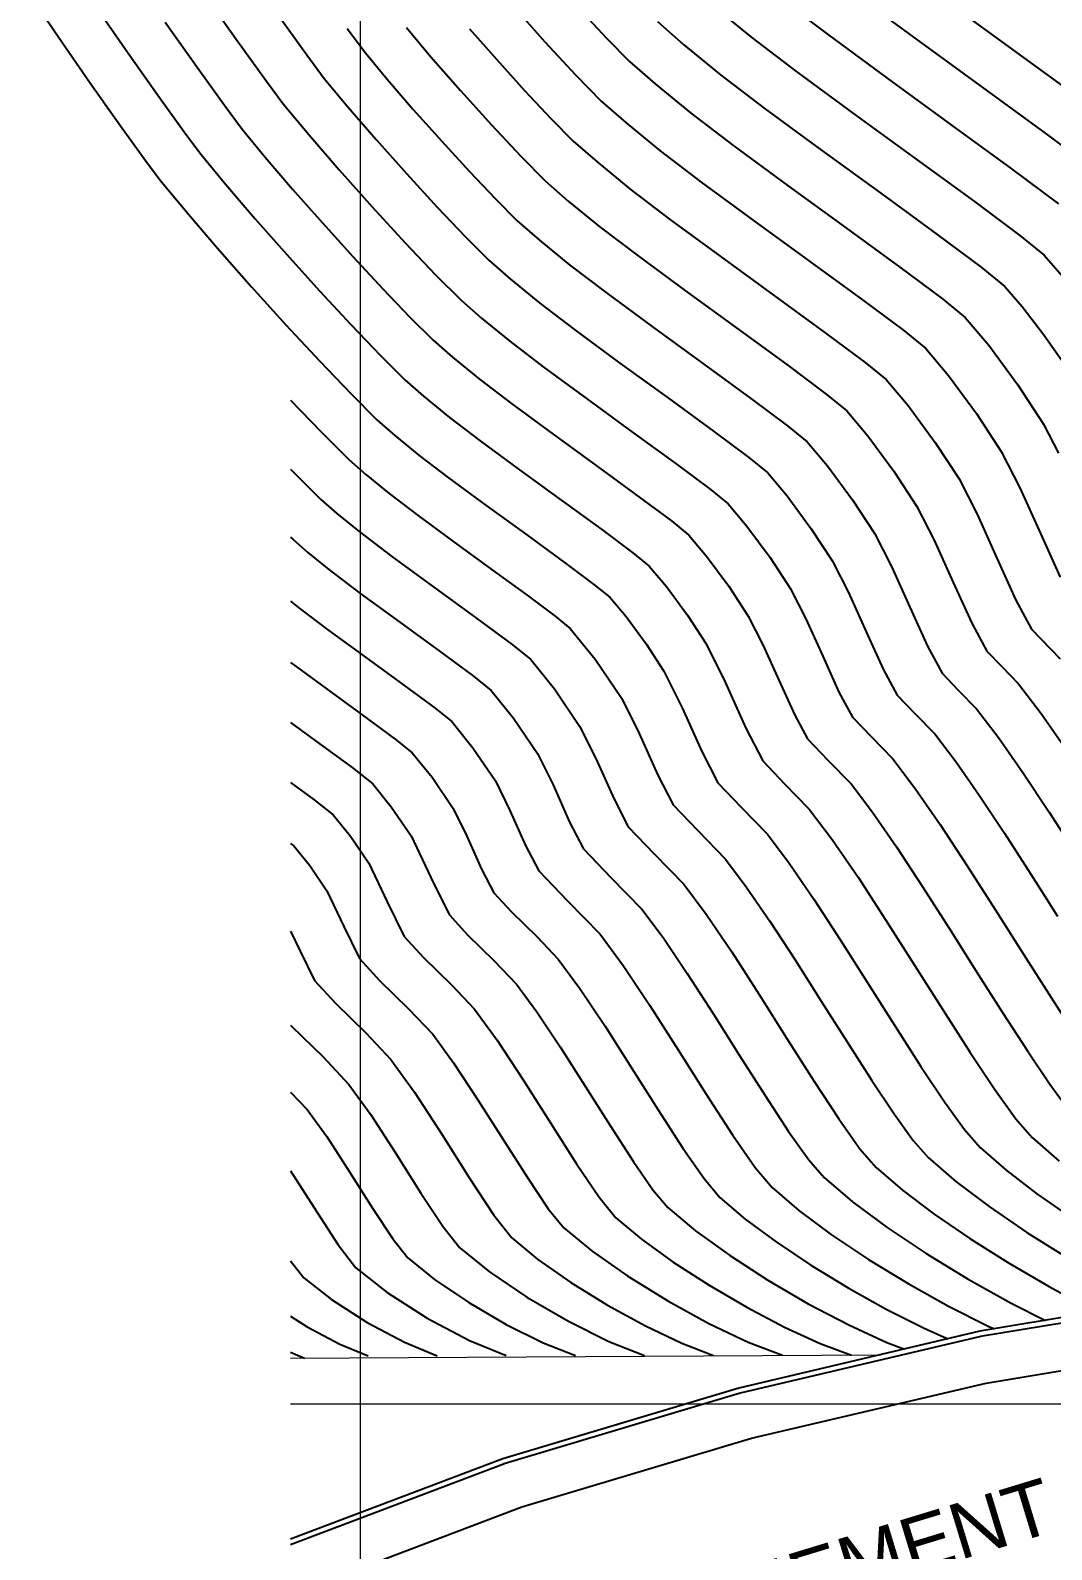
# Model space of a CAD drawing. Extents: x 62344 to 62624, y 108620 to 109406.
# Drawn here: x 62392.57 to 62415.57, y 108794.22 to 108828.44 of the extents above; entities that cross this region are included whole.
import ezdxf

# ---------------------------------------------------------------- set-up
doc = ezdxf.new("R2010")
doc.units = 0
doc.header["$LTSCALE"] = 0.039369
doc.header["$MEASUREMENT"] = 0
for name, color, linetype in [('coordinate', 2, 'Continuous'), ('Couronnement', 7, 'Continuous'), ('curve livello 1m', 2, 'Continuous'), ('curve livello 5m', 7, 'Continuous'), ('LIN025CO', 7, 'Continuous'), ('TEXT035', 1, 'Continuous')]:
    doc.layers.add(name, color=color, linetype=linetype)
doc.styles.add('ARIAL', font='arial.ttf')

msp = doc.modelspace()

# ---------------------------------------------------------------- linework, layer by layer
at = {"layer": 'coordinate', "linetype": 'Continuous', "lineweight": 0}
for p, q in [((62399.99999, 108911.77057), (62399.99999, 108767.81839)), ((62398.435, 108797.50002), (62480.2144, 108797.50002))]:
    msp.add_line(p, q, dxfattribs=at)
at = {"layer": 'Couronnement', "linetype": 'Continuous'}
for p, q in [((62419.433, 108800.047), (62413.953, 108799.13699)), ((62419.44424, 108799.92752), (62413.97262, 108799.01888)), ((62413.953, 108799.13699), (62408.529, 108797.85899)), ((62413.98052, 108799.02019), (62408.55481, 108797.74179)), ((62414.098, 108797.972), (62419.561, 108798.88499)), ((62408.817, 108796.728), (62414.098, 108797.972)), ((62408.529, 108797.85899), (62403.21, 108796.26401)), ((62408.55481, 108797.74179), (62403.24438, 108796.14937)), ((62403.639, 108795.17999), (62408.817, 108796.728)), ((62403.21, 108796.26401), (62398.435, 108794.45393)), ((62403.25253, 108796.15181), (62398.435, 108794.32561)), ((62398.435, 108793.20799), (62403.639, 108795.17999))]:
    msp.add_line(p, q, dxfattribs=at)
at = {"layer": 'curve livello 1m', "flags": 128}
for points in [[(62392.57417, 108829.23229), (62393.21182, 108828.28108), (62393.91603, 108827.26898), (62394.60239, 108826.29636), (62395.16394, 108825.5137), (62395.49372, 108825.07143), (62396.08601, 108824.35384), (62396.78464, 108823.5396), (62397.54689, 108822.67594), (62398.33005, 108821.81009), (62399.0914, 108820.98927), (62399.78821, 108820.26072), (62400.37778, 108819.67166), (62400.779, 108819.32108), (62401.33197, 108818.86808), (62401.99166, 108818.36514), (62402.83941, 108817.74149), (62403.7507, 108817.07879), (62404.60102, 108816.45875), (62405.26584, 108815.96305), (62405.62067, 108815.67337), (62405.98835, 108815.23881), (62406.44089, 108814.62235), (62406.84253, 108814.00891), (62407.25275, 108813.18292), (62407.69185, 108812.19843), (62408.05754, 108811.4915), (62408.58039, 108810.94493), (62409.17166, 108810.33882), (62409.66258, 108809.68586), (62410.21928, 108808.87188), (62410.818, 108807.95174), (62411.43499, 108806.98034), (62412.0465, 108806.01254), (62412.62878, 108805.10322), (62413.15807, 108804.30727), (62413.61063, 108803.67957), (62413.96271, 108803.27498), (62414.54577, 108802.77055), (62415.24048, 108802.23736), (62416.02288, 108801.68939)], [(62396.4568, 108829.31265), (62397.24467, 108828.19619), (62397.88928, 108827.29777), (62398.26783, 108826.79008), (62398.84386, 108826.09487), (62399.53063, 108825.30056), (62400.27251, 108824.46867), (62401.01388, 108823.66069), (62401.69913, 108822.93811), (62402.27262, 108822.36243), (62402.73303, 108821.96014), (62403.36756, 108821.44031), (62404.12457, 108820.86319), (62405.09736, 108820.14754), (62406.14307, 108819.3871), (62407.11882, 108818.6756), (62407.88171, 108818.10678), (62408.28888, 108817.77437), (62408.71079, 108817.27571), (62409.23008, 108816.56831), (62409.69096, 108815.86439), (62410.03632, 108815.19011), (62410.41683, 108814.34316), (62410.78296, 108813.53464), (62411.0852, 108812.97564), (62411.51381, 108812.52759), (62411.99852, 108812.03071), (62412.50004, 108811.36789), (62413.06469, 108810.5508), (62413.67268, 108809.62521), (62414.30419, 108808.63685), (62414.93942, 108807.63151), (62415.55858, 108806.65493), (62416.14185, 108805.75286)], [(62411.23424, 108829.19003), (62412.62387, 108828.16774), (62414.11765, 108827.08146), (62415.51148, 108826.06509), (62416.60127, 108825.25253)], [(62394.02403, 108829.0122), (62394.76295, 108827.9502), (62395.48315, 108826.92964), (62396.07239, 108826.10839), (62396.41842, 108825.64431), (62396.97517, 108824.96979), (62397.63188, 108824.20441), (62398.34839, 108823.39258), (62399.08455, 108822.57869), (62399.80021, 108821.80713), (62400.45521, 108821.12229), (62401.00939, 108820.56858), (62401.43035, 108820.20077), (62402.0105, 108819.72549), (62402.70263, 108819.19783), (62403.59206, 108818.54351), (62404.54816, 108817.84823), (62405.44028, 108817.1977), (62406.1378, 108816.67762), (62406.51008, 108816.3737), (62406.89583, 108815.91778), (62407.37062, 108815.271), (62407.792, 108814.62741), (62408.2224, 108813.7608), (62408.68309, 108812.7279), (62409.06676, 108811.98621), (62409.5582, 108811.47248), (62410.11394, 108810.90278), (62410.6284, 108810.21854), (62411.21177, 108809.36555), (62411.83918, 108808.40132), (62412.48574, 108807.38336), (62413.12655, 108806.36919), (62413.73673, 108805.4163), (62414.29139, 108804.58221), (62414.76564, 108803.92442), (62415.13458, 108803.50044), (62415.74559, 108802.97184)], [(62398.12544, 108828.82947), (62398.79773, 108827.89246), (62399.19254, 108827.36297), (62399.72641, 108826.71863), (62400.36291, 108825.98246), (62401.0505, 108825.21145), (62401.73762, 108824.4626), (62402.37271, 108823.79291), (62402.90424, 108823.25935), (62403.38437, 108822.83982), (62404.04609, 108822.29773), (62404.83553, 108821.69588), (62405.85001, 108820.94956), (62406.94053, 108820.15654), (62407.95808, 108819.41455), (62408.75367, 108818.82135), (62409.17828, 108818.4747), (62409.61827, 108817.95468), (62410.15981, 108817.21697), (62410.64044, 108816.48289), (62411.0006, 108815.77971), (62411.39741, 108814.89647), (62411.77923, 108814.0533), (62412.09442, 108813.47035), (62412.49162, 108813.05514), (62412.9408, 108812.59468), (62413.4128, 108811.97423), (62413.94072, 108811.21736), (62414.50904, 108810.35989), (62415.10228, 108809.43764), (62415.70492, 108808.48643)], [(62403.46776, 108828.96729), (62404.16247, 108828.18257), (62404.85646, 108827.43196), (62405.43069, 108826.84705), (62405.98974, 108826.35857), (62406.76021, 108825.72738), (62407.6794, 108825.02661), (62408.86061, 108824.15764), (62410.13036, 108823.23428), (62411.31515, 108822.37034), (62412.24149, 108821.67965), (62412.73589, 108821.27603), (62413.24819, 108820.67054), (62413.87874, 108819.81158), (62414.43836, 108818.95686), (62414.85771, 108818.13812), (62415.31973, 108817.10971), (62415.76431, 108816.12797)], [(62404.94046, 108828.92535), (62405.55435, 108828.26137), (62406.06231, 108827.74398), (62406.64108, 108827.23826), (62407.43874, 108826.58479), (62408.39037, 108825.8593), (62409.61326, 108824.95966), (62410.92782, 108824.00371), (62412.15442, 108823.10929), (62413.11345, 108822.39423), (62413.62529, 108821.97636), (62414.15567, 108821.3495), (62414.80847, 108820.46024), (62415.38784, 108819.57535), (62415.72963, 108818.9231)], [(62407.94377, 108828.99763), (62408.7958, 108828.29962), (62409.8123, 108827.52467), (62411.11857, 108826.5637), (62412.52273, 108825.54258), (62413.83295, 108824.58719), (62414.85736, 108823.82338), (62415.4041, 108823.37702), (62415.80857, 108822.91224)], [(62413.37652, 108828.96976), (62414.91511, 108827.85089), (62416.35075, 108826.80403)], [(62399.70617, 108828.48715), (62400.11724, 108827.93586), (62400.60896, 108827.3424), (62401.1952, 108826.66436), (62401.82849, 108825.95423), (62402.46135, 108825.26451), (62403.0463, 108824.6477), (62403.53585, 108824.15628), (62404.03571, 108823.71951), (62404.72462, 108823.15514), (62405.5465, 108822.52856), (62406.60266, 108821.75158), (62407.73799, 108820.92597), (62408.79735, 108820.1535), (62409.62562, 108819.53593), (62410.06769, 108819.17503), (62410.52575, 108818.63364), (62411.08954, 108817.86562), (62411.58992, 108817.10138), (62411.96487, 108816.36931), (62412.37799, 108815.44978), (62412.7755, 108814.57197), (62413.10364, 108813.96507), (62413.46943, 108813.58269), (62413.88309, 108813.15864), (62414.37407, 108812.51324), (62414.92321, 108811.72594), (62415.51439, 108810.83399), (62416.13148, 108809.87465)], [(62401.04195, 108828.50874), (62401.59318, 108827.84683), (62402.25636, 108827.08739), (62402.95647, 108826.31335), (62403.61851, 108825.60764), (62404.16747, 108825.0532), (62404.68706, 108824.5992), (62405.40315, 108824.01255), (62406.25747, 108823.36125), (62407.35531, 108822.5536), (62408.53545, 108821.69541), (62409.63662, 108820.89244), (62410.49758, 108820.2505), (62410.95709, 108819.87536), (62411.43323, 108819.31261), (62412.01927, 108818.51428), (62412.5394, 108817.71987), (62412.92915, 108816.95891), (62413.35857, 108816.00309), (62413.77177, 108815.09064), (62414.11287, 108814.45978), (62414.44724, 108814.11024), (62414.82538, 108813.72261), (62415.33534, 108813.05226), (62415.90571, 108812.23452)], [(62406.69392, 108828.6409), (62407.29243, 108828.11794), (62408.11727, 108827.4422), (62409.10134, 108826.69198), (62410.36592, 108825.76168), (62411.72528, 108824.77315), (62412.99368, 108823.84824), (62413.9854, 108823.1088), (62414.5147, 108822.67669), (62414.90626, 108822.22674), (62415.39751, 108821.58536), (62415.90301, 108820.86893)], [(62398.435, 108820.11662), (62399.12122, 108819.39915), (62399.74617, 108818.77473), (62400.12766, 108818.44139), (62400.65344, 108818.01066), (62401.2807, 108817.53246), (62402.08676, 108816.93947), (62402.95324, 108816.30936), (62403.76175, 108815.7198), (62404.39389, 108815.24847), (62404.73127, 108814.97304), (62405.29399, 108814.2774), (62405.89305, 108813.39042), (62406.2831, 108812.60504), (62406.70061, 108811.66895), (62407.04832, 108810.99678), (62407.60258, 108810.41738), (62408.22937, 108809.77485), (62408.69677, 108809.15319), (62409.22679, 108808.37821), (62409.79682, 108807.50217), (62410.38425, 108806.57731), (62410.96645, 108805.65589), (62411.52083, 108804.79015), (62412.02476, 108804.03234), (62412.45563, 108803.43471), (62412.79083, 108803.04951), (62413.41462, 108802.51396), (62414.16649, 108801.94643), (62415.0152, 108801.36517), (62415.92945, 108800.78845)], [(62398.435, 108818.55767), (62398.45422, 108818.53757), (62399.11455, 108817.87781), (62399.47632, 108817.56171), (62399.9749, 108817.15325), (62400.71263, 108816.59366), (62401.66219, 108815.89854), (62402.62959, 108815.19515), (62403.42081, 108814.61078), (62403.84187, 108814.27271), (62404.37549, 108813.61304), (62404.94357, 108812.77193), (62405.31345, 108812.02716), (62405.70937, 108811.13948), (62406.0391, 108810.50207), (62406.62477, 108809.88983), (62407.28708, 108809.21089), (62407.79107, 108808.53546), (62408.36692, 108807.68361), (62408.98406, 108806.72599), (62409.61191, 108805.73326), (62410.21991, 108804.77604), (62410.77746, 108803.92501), (62411.25401, 108803.25079), (62411.61896, 108802.82405), (62412.21135, 108802.31546), (62412.92538, 108801.77649), (62413.73136, 108801.22449), (62414.5996, 108800.67679), (62415.50039, 108800.15076), (62416.40404, 108799.66371)], [(62398.435, 108815.58822), (62398.61784, 108815.43842), (62399.27511, 108814.93986), (62400.12111, 108814.32055), (62400.983, 108813.69388), (62401.68793, 108813.17325), (62402.06307, 108812.87204), (62402.53849, 108812.28432), (62403.04461, 108811.53494), (62403.37415, 108810.8714), (62403.72689, 108810.08054), (62404.02066, 108809.51264), (62404.66915, 108808.83473), (62405.40251, 108808.08296), (62405.92332, 108807.37852), (62406.52295, 108806.47986), (62407.16059, 108805.48126), (62407.79544, 108804.47701), (62408.38669, 108803.56139), (62408.89355, 108802.82866), (62409.27521, 108802.37312), (62409.87919, 108801.85938), (62410.61662, 108801.31371), (62411.44968, 108800.75821), (62412.34058, 108800.21495), (62413.25151, 108799.70599), (62414.14468, 108799.25342), (62414.28275, 108799.19175)], [(62398.435, 108814.20502), (62398.55635, 108814.11297), (62399.35057, 108813.53156), (62400.1597, 108812.94325), (62400.82149, 108812.45448), (62401.17366, 108812.17171), (62401.61999, 108811.61996), (62402.09513, 108810.91645), (62402.4045, 108810.29352), (62402.73565, 108809.55106), (62403.01144, 108809.01793), (62403.40762, 108808.58498), (62403.98496, 108808.02078), (62404.46022, 108807.519), (62404.95016, 108806.85631), (62405.51423, 108806.01093), (62406.11407, 108805.07154), (62406.71129, 108804.12682), (62407.26749, 108803.26548), (62407.7443, 108802.57619), (62408.10333, 108802.14766), (62408.67151, 108801.66437), (62409.36522, 108801.15106), (62410.14889, 108800.62849), (62410.98698, 108800.11743), (62411.84391, 108799.63865), (62412.68413, 108799.2129), (62413.23359, 108798.96749)], [(62398.435, 108812.84913), (62398.96596, 108812.46218), (62399.8216, 108811.83577), (62400.28426, 108811.47138), (62400.70149, 108810.9556), (62401.14565, 108810.29796), (62401.59159, 108809.36337), (62402.00222, 108808.52321), (62402.4167, 108808.07026), (62403.02071, 108807.48), (62403.51794, 108806.95503), (62403.97699, 108806.33411), (62404.50552, 108805.54201), (62405.06756, 108804.66181), (62405.62714, 108803.77663), (62406.14829, 108802.96957), (62406.59505, 108802.32373), (62406.93146, 108801.9222), (62407.55026, 108801.40192), (62408.31647, 108800.84854), (62409.18035, 108800.29108), (62410.09216, 108799.75861), (62411.00218, 108799.28016), (62411.86065, 108798.88477), (62412.25554, 108798.73704)], [(62398.435, 108811.49764), (62398.96446, 108811.11002), (62399.39486, 108810.77104), (62399.78299, 108810.29124), (62400.19617, 108809.67947), (62400.61101, 108808.81006), (62400.993, 108808.0285), (62401.42578, 108807.55555), (62402.05647, 108806.93922), (62402.57565, 108806.39107), (62403.0824, 108805.69777), (62403.66974, 108804.80472), (62404.2844, 108803.835), (62404.87311, 108802.91171), (62405.38259, 108802.15792), (62405.75958, 108801.69673), (62406.33677, 108801.21145), (62407.05144, 108800.69529), (62407.85722, 108800.17533), (62408.70771, 108799.67867), (62409.55651, 108799.23239), (62410.35725, 108798.8636), (62411.06352, 108798.59937)], [(62398.435, 108808.15371), (62398.64985, 108807.70344), (62398.97456, 108807.03907), (62399.44395, 108806.52611), (62400.12798, 108805.85766), (62400.69108, 108805.26314), (62401.22122, 108804.52728), (62401.83754, 108803.57559), (62402.46126, 108802.59011), (62403.01362, 108801.75284), (62403.41583, 108801.24581), (62404.00461, 108800.7581), (62404.74454, 108800.23968), (62405.57257, 108799.72735), (62406.42566, 108799.25795), (62407.24077, 108798.86827), (62407.95486, 108798.59514)], [(62398.435, 108806.0311), (62398.45303, 108806.0114), (62399.16374, 108805.31687), (62399.74879, 108804.69917), (62400.23426, 108804.02532), (62400.79865, 108803.15382), (62401.36982, 108802.25137), (62401.87564, 108801.48465), (62402.24396, 108801.02034), (62402.90942, 108800.47995), (62403.75756, 108799.90877), (62404.68863, 108799.36505), (62405.60287, 108798.90705), (62406.40052, 108798.59302)], [(62398.435, 108804.52745), (62398.8065, 108804.13521), (62399.2473, 108803.52336), (62399.75976, 108802.73205), (62400.27838, 108801.91264), (62400.73765, 108801.21647), (62401.07208, 108800.79488), (62401.67631, 108800.30421), (62402.44642, 108799.78558), (62403.29182, 108799.29189), (62404.12193, 108798.87603), (62404.84619, 108798.5909)], [(62398.435, 108802.75433), (62398.95689, 108801.93675), (62399.5047, 108801.08687), (62399.90021, 108800.56941), (62400.60543, 108800.01245), (62401.51176, 108799.4348), (62402.46024, 108798.92929), (62403.29186, 108798.58878)], [(62398.435, 108799.4753), (62398.80456, 108799.23976), (62399.53912, 108798.84826), (62400.18319, 108798.58455)], [(62398.435, 108798.66645), (62398.74376, 108798.53262)]]:
    msp.add_lwpolyline(points, dxfattribs=at)
at = {"layer": 'curve livello 5m', "flags": 128}
for points in [[(62409.47433, 108829.15703), (62410.52327, 108828.35735), (62411.87122, 108827.36572), (62413.32019, 108826.31202), (62414.67222, 108825.32614), (62415.72931, 108824.53795)], [(62395.60988, 108828.63143), (62396.36391, 108827.56291), (62396.98083, 108826.70308), (62397.34313, 108826.2172), (62397.34313, 108826.2172), (62397.86433, 108825.58573), (62398.47911, 108824.86922), (62399.14988, 108824.10922), (62399.83905, 108823.34728), (62400.50902, 108822.62498), (62401.1222, 108821.98387), (62401.64101, 108821.46551), (62402.08169, 108821.08045), (62402.68903, 108820.5829), (62403.4136, 108820.03051), (62404.34471, 108819.34552), (62405.34562, 108818.61766), (62406.27955, 108817.93665), (62407.00976, 108817.3922), (62407.39948, 108817.07403), (62407.80331, 108816.59674), (62408.30035, 108815.91966), (62408.74148, 108815.2459), (62409.07204, 108814.60051), (62409.43624, 108813.78985), (62409.78669, 108813.01597), (62410.07598, 108812.48092), (62410.53601, 108812.00003), (62411.05623, 108811.46675), (62411.53674, 108810.8317), (62412.07773, 108810.04884), (62412.66025, 108809.16203), (62413.2653, 108808.21508), (62413.87392, 108807.25186), (62414.46714, 108806.31619), (62415.02597, 108805.45192), (62415.53145, 108804.70289), (62415.96461, 108804.11294)], [(62402.46619, 108828.48179), (62403.06718, 108827.79356), (62403.70165, 108827.0921), (62404.30161, 108826.45257), (62404.79908, 108825.95013), (62405.3384, 108825.47888), (62406.08168, 108824.86997), (62406.96843, 108824.19393), (62408.10796, 108823.35562), (62409.3329, 108822.46484), (62410.47588, 108821.63139), (62411.36953, 108820.96508), (62411.84649, 108820.5757), (62412.34071, 108819.99157), (62412.949, 108819.16293), (62413.48888, 108818.33836), (62413.89343, 108817.54852), (62414.33915, 108816.5564), (62414.76804, 108815.6093), (62415.12209, 108814.95449), (62415.76766, 108814.28657)], [(62398.435, 108817.02878), (62398.48294, 108816.98089), (62398.82498, 108816.68202), (62399.29637, 108816.29584), (62399.99387, 108815.76676), (62400.89165, 108815.10954), (62401.80629, 108814.44452), (62402.55437, 108813.89202), (62402.95247, 108813.57237), (62403.45699, 108812.94868), (62403.99409, 108812.15344), (62404.3438, 108811.44928), (62404.71813, 108810.61001), (62405.02988, 108810.00736), (62405.64696, 108809.36228), (62406.3448, 108808.64693), (62406.82207, 108808.00729), (62407.3674, 108807.20059), (62407.95183, 108806.29373), (62408.54641, 108805.3536), (62409.12218, 108804.44712), (62409.65019, 108803.64119), (62410.10147, 108803.00271), (62410.44708, 108802.59859), (62411.08687, 108802.05438), (62411.86802, 108801.47637), (62412.75047, 108800.88794), (62413.69418, 108800.31247), (62414.65912, 108799.77334), (62415.43069, 108799.38238)], [(62398.435, 108810.12621), (62398.50546, 108810.07071), (62398.86448, 108809.62688), (62399.24669, 108809.06097), (62399.63043, 108808.25675), (62399.98378, 108807.53379), (62400.43486, 108807.04083), (62401.09223, 108806.39844), (62401.63336, 108805.8271), (62402.10357, 108805.18379), (62402.64856, 108804.35514), (62403.2189, 108803.45535), (62403.76516, 108802.59864), (62404.2379, 108801.89921), (62404.58771, 108801.47127), (62405.2261, 108800.94247), (62406.02837, 108800.38036), (62406.92617, 108799.82487), (62407.85114, 108799.31591), (62408.73493, 108798.8934), (62409.50919, 108798.59725)], [(62398.435, 108800.72773), (62398.72833, 108800.34395), (62399.35403, 108799.84979), (62400.15816, 108799.33728), (62400.99968, 108798.88878), (62401.73752, 108798.58666)]]:
    msp.add_lwpolyline(points, dxfattribs=at)
at = {"layer": 'LIN025CO', "linetype": 'Continuous', "lineweight": 0}
msp.add_line((62398.435, 108798.53077), (62411.71857, 108798.61052), dxfattribs=at)

# ---------------------------------------------------------------- texts
at = {"layer": 'TEXT035', "style": 'ARIAL'}
msp.add_text('COURONNEMENT', height=1.25, rotation=16.931273, dxfattribs=at).set_placement((62401.25109, 108790.25074))

doc.saveas('drawing.dxf')
